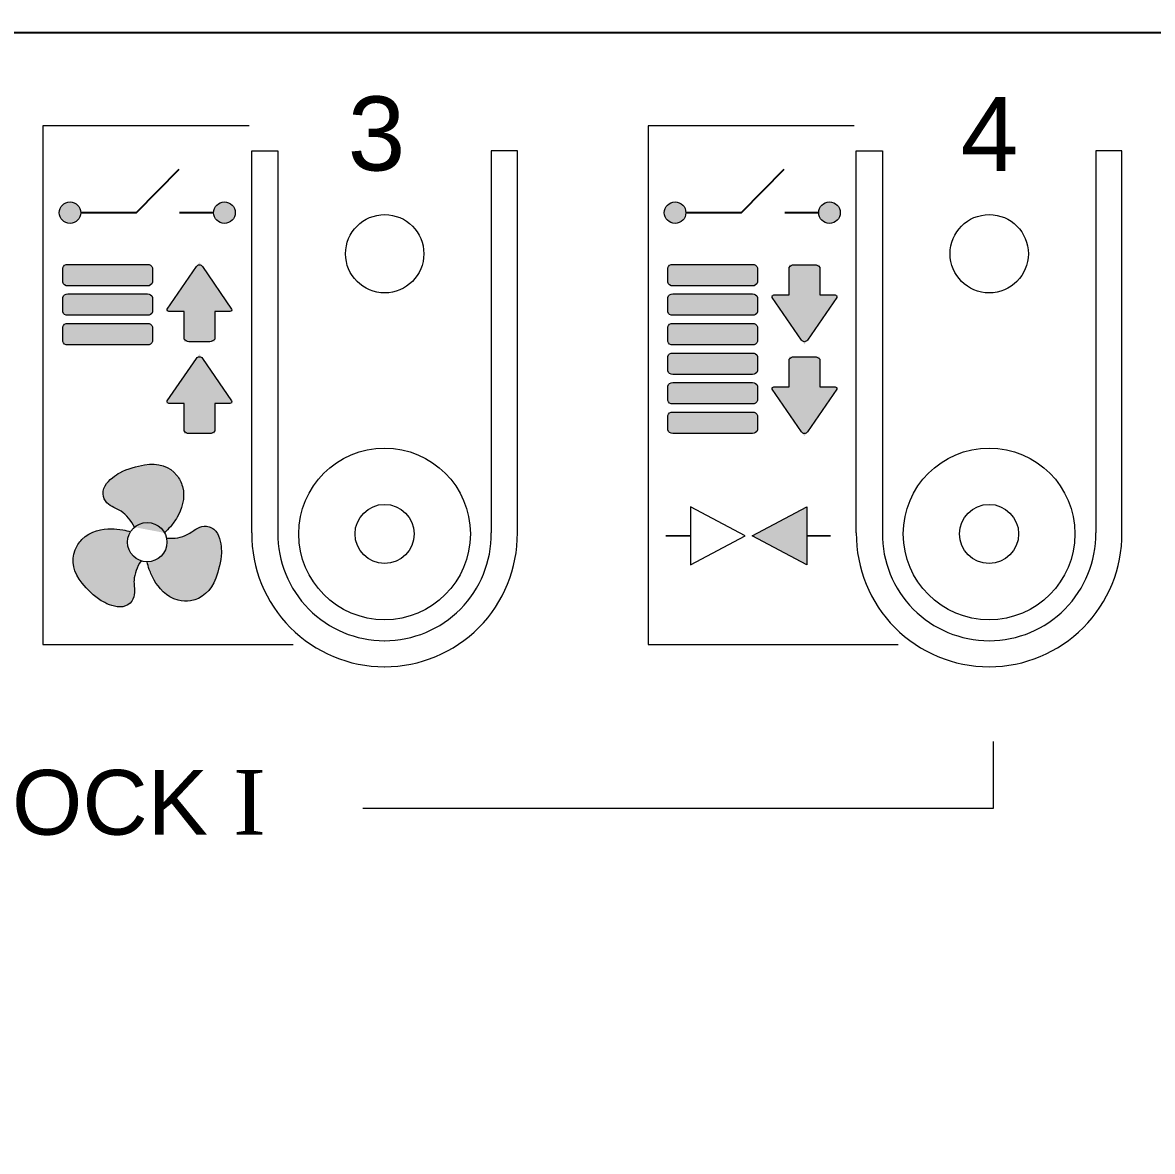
# Model space of a CAD drawing. Header units: millimetres. Extents: x -174 to 283928, y 1291 to 21053.
# Drawn here: x 9646.7 to 9672.85, y 20332.86 to 20358.98 of the extents above; entities that cross this region are included whole.
import ezdxf
from ezdxf.enums import TextEntityAlignment as Align

# ---------------------------------------------------------------- set-up
doc = ezdxf.new("R2010")
doc.units = ezdxf.units.MM
doc.layers.add('Enclosure', color=7, linetype='Continuous')
doc.layers.add('Serigraph', color=7, linetype='Continuous')
doc.styles.add('Arial', font='arial.ttf')
doc.styles.add('Arial Rounded', font='')
doc.styles.get('Arial Rounded').set_extended_font_data('Arial Rounded MT Bold')

# ---------------------------------------------------------------- blocks, each defined once
blk = doc.blocks.new('*U204')
at = {"ltscale": 2}
blk.add_lwpolyline([(0, 20), (0, -20), (839.99999645911, -20.00000000765696), (839.99999645911, 19.99999999234304), (0, 19.9999999996071)], dxfattribs=at)
for points in [[(315.2340403863927, 2.999999997265373), (331.2340403863927, 2.999999997265373, -0.414213562373095), (333.2340403863927, 0.9999999972653733), (333.2340403863927, -1.000000002734627, -0.414213562373095), (331.2340403863927, -3.000000002734627), (315.2340403863927, -3.000000002734627, -0.414213562373095), (313.2340403863927, -1.000000002734627), (313.2340403863927, 0.9999999972653733, -0.414213562373095)], [(340.2340403863927, 2.999999997037488), (356.2340403863927, 2.999999997037488, -0.414213562373095), (358.2340403863927, 0.999999997037488), (358.2340403863927, -1.000000002962512, -0.414213562373095), (356.2340403863927, -3.000000002962512), (340.2340403863927, -3.000000002962512, -0.414213562373095), (338.2340403863927, -1.000000002962512), (338.2340403863927, 0.999999997037488, -0.414213562373095)]]:
    blk.add_lwpolyline(points, format="xyb", close=True, dxfattribs=at)
blk = doc.blocks.new('ZIOMB16V3_ENCLOSURE')
at = {"layer": 'Enclosure'}
blk.add_line((140.9676025996122, 19.9670983456476), (0.967602599612178, 19.9670983456476), dxfattribs=at)
at = {"layer": 'Enclosure', "lineweight": 9}
for points in [[(37.8856074261945, 8.394562239195437), (37.8856074261945, 17.23914718111493), (38.48941853500276, 17.23914718111493), (38.48941854679527, 8.394562239195437)], [(44.03286990669551, 8.394562239195437), (44.03286990669551, 17.23914718111493), (43.42905879788725, 17.23914718111493), (43.42905878609474, 8.394562239195437)], [(51.87614019179421, 8.394562239195437), (51.87614019179421, 17.23914718111493), (52.47995130060247, 17.23914718111493), (52.47995131239497, 8.394562239195437)], [(58.02340267229522, 8.394562239195437), (58.02340267229522, 17.23914718111493), (57.41959156348696, 17.23914718111493), (57.41959155169445, 8.394562239195437)]]:
    blk.add_lwpolyline(points, dxfattribs=at)
for centre, radius in [((40.96174439085654, 14.85486638801168), 0.9057641153867734), ((54.95227715645626, 14.85486638801168), 0.9057641153867734), ((40.959238666445, 8.372634282795588), 1.986127310598921), ((54.94977143204471, 8.372634282795588), 1.986127310598921), ((40.95867126783253, 8.373201106076264), 0.6831023214353465), ((54.94920403343225, 8.373201106076264), 0.6831023214353465)]:
    blk.add_circle(centre, radius, dxfattribs=at)
for centre, radius, start, end in [((40.959238666445, 8.372634282794678), 3.073709458669156, 179.5912463330232, 269.9532917957442), ((40.95980606505747, 8.373201106076264), 2.470484923534017, 179.4912400767099, 269.9287277477251), ((40.95867126783253, 8.373201106076264), 2.470484923534017, 270.0712722522228, 0.5087599231859065), ((40.959238666445, 8.372634282794678), 3.073709458669156, 270.0467082042558, 0.4087536669767632), ((54.94977143204471, 8.372634282794678), 3.073709458669156, 179.5912463330232, 269.9532917957442), ((54.95033883065719, 8.373201106076264), 2.470484923534017, 179.4912400767099, 269.9287277477251), ((54.94920403343225, 8.373201106076264), 2.470484923534017, 270.0712722522228, 0.5087599231859065), ((54.94977143204471, 8.372634282794678), 3.073709458669156, 270.0467082042558, 0.4087536669767632)]:
    blk.add_arc(centre, radius, start, end, dxfattribs=at)
blk = doc.blocks.new('ZIOMB16V3_SERIGRAPH')
at = {"layer": 'Serigraph'}
h = blk.add_hatch(color=256, dxfattribs=at)
h.dxf.hatch_style = 1
h.paths.add_polyline_path([(32.9620367979212, 18.40818992970688, 1), (32.4620367979212, 18.40818992970688, 1)])
h = blk.add_hatch(color=256, dxfattribs=at)
h.dxf.hatch_style = 1
h.paths.add_polyline_path([(36.53574656078877, 18.40818992970688, 1), (36.03574656078877, 18.40818992970688, 1)])
h = blk.add_hatch(color=256, dxfattribs=at)
h.dxf.hatch_style = 1
h.paths.add_polyline_path([(46.9639917723614, 18.40818992970688, 1), (46.4639917723614, 18.40818992970688, 1)])
h = blk.add_hatch(color=256, dxfattribs=at)
h.dxf.hatch_style = 1
h.paths.add_polyline_path([(50.53770153522895, 18.40818992970688, 1), (50.03770153522895, 18.40818992970688, 1)])
h = blk.add_hatch(color=256, dxfattribs=at)
h.dxf.hatch_style = 1
h.paths.add_polyline_path([(36.49119258494375, 16.12227904863519), (36.060816751218, 16.12227904863519), (36.060816751218, 15.42375544579752), (35.70671062883116, 15.42375544579752), (35.35260450644432, 15.42375544579752), (35.35260450644432, 16.12227904863519), (34.92222867271857, 16.12227904863519), (35.70671062883116, 17.26255567075876)])
h = blk.add_hatch(color=256, dxfattribs=at)
h.dxf.hatch_style = 1
h.paths.add_polyline_path([(34.61844445814336, 17.12949694241141, 0.3758706826029272), (34.50335218706801, 17.20982113797325), (32.65894976431241, 17.20981166910204), (32.65894976431241, 17.20982115151199, 0.3754197289689309), (32.54389804653624, 17.12966041313828), (32.54389804653624, 16.79707258868782, 0.37541972896893), (32.65894976431241, 16.71691185031412), (34.50335217983115, 16.71691183677538, 0.3754197289689313), (34.61840389878422, 16.79707257346015)])
h = blk.add_hatch(color=256, dxfattribs=at)
h.dxf.hatch_style = 1
h.paths.add_polyline_path([(48.62039943258356, 17.12949694241141, 0.3758706826029284), (48.50530716150821, 17.20982113797325), (46.66090473875261, 17.20981166910204), (46.66090473875261, 17.20982115151199, 0.3754197289689309), (46.54585302097643, 17.12966041313828), (46.54585302097643, 16.79707258868782, 0.3754197289689291), (46.66090473875261, 16.71691185031412), (48.50530715427136, 16.71691183677538, 0.3754197289689312), (48.6203588732244, 16.79707257346015)])
h = blk.add_hatch(color=256, dxfattribs=at)
h.dxf.hatch_style = 1
h.paths.add_polyline_path([(48.92418364714467, 16.50427330059008), (49.35455948087042, 16.50427330059008), (49.35455948087042, 17.20279690342775), (49.70866560325725, 17.20279690342775), (50.06277172564409, 17.20279690342775), (50.06277172564409, 16.50427330059008), (50.49314755936984, 16.50427330059008), (49.70866560325725, 15.36399667846652)])
h = blk.add_hatch(color=256, dxfattribs=at)
h.dxf.hatch_style = 1
h.paths.add_polyline_path([(34.61844445132169, 16.44666532241879, 0.3758706826029272), (34.50335218024634, 16.52698951798064), (32.65894975749075, 16.52698004910942), (32.65894975749075, 16.52698953151937, 0.3754197289689311), (32.54389803971458, 16.44682879314567), (32.54389803971458, 16.11424096869521, 0.3754197289689291), (32.65894975749075, 16.03408023032151), (34.50335217300949, 16.03408021678277, 0.3754197289689312), (34.61840389196254, 16.11424095346754)])
h = blk.add_hatch(color=256, dxfattribs=at)
h.dxf.hatch_style = 1
h.paths.add_polyline_path([(48.62039942576188, 16.44666532241879, 0.3758706826029281), (48.50530715468653, 16.52698951798064), (46.66090473193093, 16.52698004910942), (46.66090473193093, 16.52698953151937, 0.3754197289689311), (46.54585301415478, 16.44682879314567), (46.54585301415478, 16.11424096869521, 0.3754197289689294), (46.66090473193093, 16.03408023032151), (48.50530714744968, 16.03408021678277, 0.3754197289689312), (48.62035886640274, 16.11424095346754)])
h = blk.add_hatch(color=256, dxfattribs=at)
h.dxf.hatch_style = 1
h.paths.add_polyline_path([(34.61844445814518, 15.76366681348261, 0.3758706826029257), (34.50335218706982, 15.84399100904446), (32.65894976431423, 15.84398154017324), (32.65894976431423, 15.84399102258319, 0.3754197289689309), (32.54389804653805, 15.76383028420949), (32.54389804653805, 15.43124245975903, 0.3754197289689294), (32.65894976431423, 15.35108172138533), (34.50335217983298, 15.35108170784659, 0.3754197289689313), (34.61840389878603, 15.43124244453136)])
h = blk.add_hatch(color=256, dxfattribs=at)
h.dxf.hatch_style = 1
h.paths.add_polyline_path([(48.62039943258537, 15.76366681348261, 0.3758706826029281), (48.50530716151002, 15.84399100904446), (46.66090473875443, 15.84398154017324), (46.66090473875443, 15.84399102258319, 0.3754197289689311), (46.54585302097825, 15.76383028420949), (46.54585302097825, 15.43124245975903, 0.37541972896893), (46.66090473875443, 15.35108172138533), (48.50530715427318, 15.35108170784659, 0.3754197289689312), (48.62035887322622, 15.43124244453136)])
h = blk.add_hatch(color=256, dxfattribs=at)
h.dxf.hatch_style = 1
h.paths.add_polyline_path([(36.49119258494375, 13.99644325346869), (36.060816751218, 13.99644325346869), (36.060816751218, 13.29791965063103), (35.70671062883116, 13.29791965063103), (35.35260450644432, 13.29791965063103), (35.35260450644432, 13.99644325346869), (34.92222867271857, 13.99644325346869), (35.70671062883116, 15.13671987559226)])
h = blk.add_hatch(color=256, dxfattribs=at)
h.dxf.hatch_style = 1
h.paths.add_polyline_path([(48.6203994257637, 15.08083519349, 0.3758706826029272), (48.50530715468835, 15.16115938905184), (46.66090473193275, 15.16114992018063), (46.66090473193275, 15.16115940259058, 0.3754197289689309), (46.54585301415659, 15.08099866421687), (46.54585301415659, 14.74841083976642, 0.37541972896893), (46.66090473193275, 14.66825010139271), (48.5053071474515, 14.66825008785398, 0.3754197289689313), (48.62035886640454, 14.74841082453875)])
h = blk.add_hatch(color=256, dxfattribs=at)
h.dxf.hatch_style = 1
h.paths.add_polyline_path([(48.92418364714467, 14.37843750542359), (49.35455948087042, 14.37843750542359), (49.35455948087042, 15.07696110826126), (49.70866560325725, 15.07696110826126), (50.06277172564409, 15.07696110826126), (50.06277172564409, 14.37843750542359), (50.49314755936984, 14.37843750542359), (49.70866560325725, 13.23816088330002)])
h = blk.add_hatch(color=256, dxfattribs=at)
h.dxf.hatch_style = 1
h.paths.add_polyline_path([(48.62039943258718, 14.39783668455382, 0.3758706826029284), (48.50530716151183, 14.47816088011566), (46.66090473875624, 14.47815141124445), (46.66090473875624, 14.4781608936544, 0.3754197289689309), (46.54585302098007, 14.3980001552807), (46.54585302098007, 14.06541233083024, 0.3754197289689291), (46.66090473875624, 13.98525159245653), (48.50530715427499, 13.9852515789178, 0.3754197289689312), (48.62035887322804, 14.06541231560257)])
h = blk.add_hatch(color=256, dxfattribs=at)
h.dxf.hatch_style = 1
h.paths.add_polyline_path([(48.62039943941067, 13.71483817561764, 0.3758706826029283), (48.50530716833532, 13.79516237117949), (46.66090474557972, 13.79515290230827), (46.66090474557972, 13.79516238471822, 0.3754197289689311), (46.54585302780357, 13.71500164634452), (46.54585302780357, 13.38241382189406, 0.3754197289689291), (46.66090474557972, 13.30225308352035), (48.50530716109847, 13.30225306998161, 0.3754197289689312), (48.62035888005153, 13.38241380666639)])
h = blk.add_hatch(color=256, dxfattribs=at)
h.dxf.hatch_style = 1
edge = h.paths.add_edge_path()
edge.add_spline(control_points=[(35.19059213619379, 11.36127413828106), (35.29033643936305, 11.53373617089781), (35.39198601043859, 11.7968042795708), (35.31327021971697, 12.07589075215654)], knot_values=[8, 8, 8, 8, 9, 9, 9, 9], degree=3, periodic=0)
edge.add_spline(control_points=[(35.31327021971697, 12.07589075215654), (35.28691401367974, 12.16702606931065), (35.24055249462595, 12.2593609996218), (35.18473520151906, 12.33017345859551)], knot_values=[7, 7, 7, 7, 8, 8, 8, 8], degree=3, periodic=0)
edge.add_spline(control_points=[(35.18473520151906, 12.33017345859551), (35.01901217640875, 12.53950595440417), (34.74662943128419, 12.62803034880633), (34.43892866441479, 12.57221305428882)], knot_values=[6, 6, 6, 6, 7, 7, 7, 7], degree=3, periodic=0)
edge.add_spline(control_points=[(34.43892866441479, 12.57221305428882), (34.25616407636494, 12.53950595440417), (34.04443235959093, 12.49141557992496), (33.86473736983476, 12.39202410163469)], knot_values=[5, 5, 5, 5, 6, 6, 6, 6], degree=3, periodic=0)
edge.add_spline(control_points=[(33.86473736983476, 12.39202410163469), (33.77360309504297, 12.34171091454189), (33.60854940191416, 12.23558043293067), (33.52464704855834, 12.09088591661273)], knot_values=[4, 4, 4, 4, 5, 5, 5, 5], degree=3, periodic=0)
edge.add_spline(control_points=[(33.52464704855834, 12.09088591661273), (33.47796798485365, 12.00871241539224), (33.46367847555644, 11.92516288731693), (33.48537736004505, 11.84295410335633)], knot_values=[3, 3, 3, 3, 4, 4, 4, 4], degree=3, periodic=0)
edge.add_spline(control_points=[(33.48537736004505, 11.84295410335633), (33.52464704855834, 11.67966558311289), (33.65695731983011, 11.61848531213107), (33.77289744024506, 11.56369121707101)], knot_values=[2, 2, 2, 2, 3, 3, 3, 3], degree=3, periodic=0)
edge.add_spline(control_points=[(33.77289744024506, 11.56369121707101), (33.81580021083369, 11.54354477258928), (33.85835119407488, 11.52339832810847), (33.8945512842945, 11.49997058881652)], knot_values=[1, 1, 1, 1, 2, 2, 2, 2], degree=3, periodic=0)
edge.add_spline(control_points=[(33.8945512842945, 11.49997058881652), (34.01701767138388, 11.41966707281042), (34.12815829925217, 11.28735679819672), (34.20274600951029, 11.13352405224557)], knot_values=[0, 0, 0, 0, 1, 1, 1, 1], degree=3, periodic=0)
edge.add_arc((34.49941722830613, 10.78595376951742), 0.4552845050672384, 28.203609984169816, 130.5317459929943, ccw=False)
edge.add_spline(control_points=[(34.90064747804468, 11.00112409100418), (34.90176152735262, 11.00219440767048), (34.90287557666056, 11.00326472433678), (34.90398962596851, 11.00433504100309)], knot_values=[11.02568698387983, 11.02568698387983, 11.02568698387983, 11.02568698387983, 11.0524167708765, 11.0524167708765, 11.0524167708765, 11.0524167708765], degree=3, periodic=0)
edge.add_spline(control_points=[(34.90398962596851, 11.00433504100309), (34.90506021312353, 11.00536360164804), (34.90613080027856, 11.00639216229299), (34.90720117649904, 11.00742353985313)], knot_values=[11, 11, 11, 11, 11.02568698387983, 11.02568698387983, 11.02568698387983, 11.02568698387983], degree=3, periodic=0)
edge.add_spline(control_points=[(34.90720117649904, 11.00742353985313), (34.94887116101495, 11.04757529785618), (34.99022146138009, 11.0919962673868), (35.03538336730731, 11.14333265393705)], knot_values=[10, 10, 10, 10, 11, 11, 11, 11], degree=3, periodic=0)
edge.add_spline(control_points=[(35.03538336730731, 11.14333265393705), (35.09430554144706, 11.21192230029717), (35.14631229874135, 11.28478115818396), (35.19059213619379, 11.36127413828106)], knot_values=[9, 9, 9, 9, 10, 10, 10, 10], degree=3, periodic=0)
h = blk.add_hatch(color=256, dxfattribs=at)
h.dxf.hatch_style = 2
h.paths.add_polyline_path([(49.7663326537156, 11.60313732027569), (49.7663326537156, 10.26316942446445), (48.4983796117956, 10.93280054497043)])
h = blk.add_hatch(color=256, dxfattribs=at)
h.dxf.hatch_style = 1
edge = h.paths.add_edge_path()
edge.add_spline(control_points=[(32.98506812094297, 10.84392332317), (32.9196186400875, 10.77603933160824), (32.86274286481035, 10.69009057721885), (32.83003576575152, 10.60583539434427)], knot_values=[7, 7, 7, 7, 8, 8, 8, 8], degree=3, periodic=0)
edge.add_spline(control_points=[(32.83003576575152, 10.60583539434427), (32.73131466201335, 10.35740962272919), (32.79161286297426, 10.07712353698733), (32.99335956460959, 9.839353152820676)], knot_values=[6, 6, 6, 6, 7, 7, 7, 7], degree=3, periodic=0)
edge.add_spline(control_points=[(32.99335956460959, 9.839353152820676), (33.1125799397098, 9.696563904456326), (33.25985009232022, 9.537368182040863), (33.43608737365389, 9.43159052782974)], knot_values=[5, 5, 5, 5, 6, 6, 6, 6], degree=3, periodic=0)
edge.add_spline(control_points=[(33.43608737365389, 9.43159052782974), (33.52464704855834, 9.378348873324997), (33.70021499605696, 9.287883928229148), (33.86558415557079, 9.287883928229148)], knot_values=[4, 4, 4, 4, 5, 5, 5, 5], degree=3, periodic=0)
edge.add_spline(control_points=[(33.86558415557079, 9.287883928229148), (33.96120037827655, 9.287883928229148), (34.04044541008329, 9.31685105768409), (34.10092002473971, 9.37679643276968)], knot_values=[3, 3, 3, 3, 4, 4, 4, 4], degree=3, periodic=0)
edge.add_spline(control_points=[(34.10092002473971, 9.37679643276968), (34.22204671913482, 9.494287956626776), (34.20944972992106, 9.638312100886454), (34.19911293820201, 9.766141467533801)], knot_values=[2, 2, 2, 2, 3, 3, 3, 3], degree=3, periodic=0)
edge.add_spline(control_points=[(34.19911293820201, 9.766141467533801), (34.19463097953917, 9.813879014614741), (34.19085572646532, 9.861087320596909), (34.19325495271755, 9.90363830491313)], knot_values=[1, 1, 1, 1, 2, 2, 2, 2], degree=3, periodic=0)
edge.add_spline(control_points=[(34.19325495271755, 9.90363830491313), (34.20239318212021, 10.05023808918557), (34.26184459734463, 10.21183303791329), (34.35657875157517, 10.35363436956029)], knot_values=[0, 0, 0, 0, 1, 1, 1, 1], degree=3, periodic=0)
edge.add_arc((34.49941722830613, 10.78595376951742), 0.4552845050672384, 148.0041039167228, 251.7168284288103, ccw=False)
edge.add_spline(control_points=[(34.11329679057895, 11.0271901434842), (34.05832930663587, 11.04248375749628), (33.99803371165376, 11.05707469666575), (33.93244494598707, 11.07047379604935)], knot_values=[10, 10, 10, 10, 10.996754785895, 10.996754785895, 10.996754785895, 10.996754785895], degree=3, periodic=0)
edge.add_spline(control_points=[(33.93244494598707, 11.07047379604935), (33.84303848534614, 11.08702140106086), (33.75359674196693, 11.09492473479784), (33.66591913553724, 11.09492473479784)], knot_values=[9, 9, 9, 9, 10, 10, 10, 10], degree=3, periodic=0)
edge.add_spline(control_points=[(33.66591913553724, 11.09492473479784), (33.46643052919876, 11.09492473479784), (33.18734406366343, 11.05202092308334), (32.98506812094297, 10.84392332317)], knot_values=[8, 8, 8, 8, 9, 9, 9, 9], degree=3, periodic=0)
h = blk.add_hatch(color=256, dxfattribs=at)
h.dxf.hatch_style = 1
edge = h.paths.add_edge_path()
edge.add_arc((34.49941722830613, 10.78595376951742), 0.4552845050672384, -90.67210715514477, 11.515606129763626, ccw=False)
edge.add_spline(control_points=[(34.49407664374097, 10.33070058862702), (34.50769472273691, 10.27386009465297), (34.525089113067, 10.2156082910831), (34.54763478329164, 10.15224049022779)], knot_values=[10, 10, 10, 10, 11, 11, 11, 11], degree=3, periodic=0)
edge.add_spline(control_points=[(34.54763478329164, 10.15224049022779), (34.57815435253156, 10.06590362569912), (34.61534235944396, 9.984082951877806), (34.65842258376938, 9.907237144382435)], knot_values=[9, 9, 9, 9, 10, 10, 10, 10], degree=3, periodic=0)
edge.add_spline(control_points=[(34.65842258376938, 9.907237144382435), (34.75834436557102, 9.735127939163961), (34.93595660878941, 9.514963642206368), (35.21641910114591, 9.44397476953398)], knot_values=[8, 8, 8, 8, 9, 9, 9, 9], degree=3, periodic=0)
edge.add_spline(control_points=[(35.21641910114591, 9.44397476953398), (35.30755441599808, 9.42142909873908), (35.41075642758982, 9.414337268019864), (35.50086854301048, 9.428309233019517)], knot_values=[7, 7, 7, 7, 8, 8, 8, 8], degree=3, periodic=0)
edge.add_spline(control_points=[(35.50086854301048, 9.428309233019517), (35.76464229981752, 9.466555723068067), (35.97686797493748, 9.658987786466042), (36.08299845386659, 9.952716596109696)], knot_values=[6, 6, 6, 6, 7, 7, 7, 7], degree=3, periodic=0)
edge.add_spline(control_points=[(36.08299845386659, 9.952716596109696), (36.1456958810802, 10.1279306824388), (36.21065140358928, 10.33571073769306), (36.21411021372455, 10.54052704279527)], knot_values=[5, 5, 5, 5, 6, 6, 6, 6], degree=3, periodic=0)
edge.add_spline(control_points=[(36.21411021372455, 10.54052704279527), (36.21566155252845, 10.64510508385027), (36.20599518354835, 10.84099485575896), (36.1236441692015, 10.98434862796037)], knot_values=[4, 4, 4, 4, 5, 5, 5, 5], degree=3, periodic=0)
edge.add_spline(control_points=[(36.1236441692015, 10.98434862796037), (36.07558907867565, 11.06719250123913), (36.0108099698607, 11.12145735520042), (35.92934212549676, 11.14333265393705)], knot_values=[3, 3, 3, 3, 4, 4, 4, 4], degree=3, periodic=0)
edge.add_spline(control_points=[(35.92934212549676, 11.14333265393705), (35.76721793976481, 11.19054095991922), (35.64817506577515, 11.106991431843), (35.54306669886114, 11.03480294601357)], knot_values=[2, 2, 2, 2, 3, 3, 3, 3], degree=3, periodic=0)
edge.add_spline(control_points=[(35.54306669886114, 11.03480294601357), (35.50344418295822, 11.00671788505568), (35.4653741075706, 10.98053809205137), (35.42659945922128, 10.96021523387097)], knot_values=[1, 1, 1, 1, 2, 2, 2, 2], degree=3, periodic=0)
edge.add_spline(control_points=[(35.42659945922128, 10.96021523387097), (35.2957004942034, 10.89525970972025), (35.12563768789983, 10.86495183614877), (34.95543268071993, 10.87733607785301)], knot_values=[0, 0, 0, 0, 1, 1, 1, 1], degree=3, periodic=0)
at = {"layer": 'Serigraph', "lineweight": 5}
for p, q in [((54.08024017388197, 4.634672787869419), (54.08024017388197, 6.176523343039207)), ((39.49009249055209, 4.634672787869419), (54.08024017388197, 4.634672787869419))]:
    blk.add_line(p, q, dxfattribs=at)
for points in [[(36.85981851855672, 20.4181417734242), (32.086134496554, 20.4181417734242), (32.086134496554, 8.416506100990574), (37.87712573231033, 8.416506100990574)], [(50.86177349299692, 20.4181417734242), (46.08808947099418, 20.4181417734242), (46.08808947099418, 8.416506100990574), (51.87908070675054, 8.416506100990574)], [(47.06879084302886, 11.60313732027569), (47.06879084302886, 10.26316942446445), (48.33745228945986, 10.93280054497043), (47.06879084302886, 11.60313732027569)], [(49.7663326537156, 11.60313732027569), (49.7663326537156, 10.26316942446445), (48.4983796117956, 10.93280054497043), (49.7663326537156, 11.60313732027569)], [(34.20274600951029, 11.13352405224557), (34.20274600951029, 11.13352405224557)], [(34.95543268071993, 10.87733607785301), (34.95543268071993, 10.87733607785301)], [(47.06879084302886, 10.93315337236961), (46.53746807634138, 10.9335061997688), (46.50267929568167, 10.9335061997688), (46.53644487691032, 10.9335061997688), (47.06879084302886, 10.93315337236961)], [(50.28008461637842, 10.9335061997688), (50.31314454282687, 10.9335061997688), (50.27835576216716, 10.9335061997688), (49.7663326537156, 10.93315337236961), (50.28008461637842, 10.9335061997688)]]:
    blk.add_lwpolyline(points, dxfattribs=at)
at = {"layer": 'Serigraph'}
for points in [[(35.23296670573996, 19.40979634990506), (34.24050466545828, 18.40818992970779), (32.9620367979212, 18.40818992970688)], [(49.23492168018015, 19.40979634990506), (48.24245963989847, 18.40818992970779), (46.9639917723614, 18.40818992970688)], [(36.03574656078877, 18.40818992970688), (35.2494623470127, 18.40818992970688)], [(50.03770153522895, 18.40818992970688), (49.25141732145289, 18.40818992970688)]]:
    blk.add_lwpolyline(points, dxfattribs=at)
at = {"layer": 'Serigraph', "lineweight": 5}
for points in [[(32.65894976431241, 16.71691185031412), (32.65894976431241, 16.71691185031412, -0.3754197289689309), (32.54389804653624, 16.79707258868782), (32.54389804653624, 17.12966041313828), (32.54389804653624, 17.12966041313828, -0.3754197289689309), (32.65894976431241, 17.20982115151199), (32.65894976431241, 17.20981166910204), (34.50335218706801, 17.20982113797325, -0.3754197289689309), (34.61840390366729, 17.12966039791061), (34.61844447808677, 17.12966039791061), (34.61840389878422, 16.79707257346015, -0.3754197289689309), (34.50335217983115, 16.71691183677538), (32.65894975707556, 16.71691185031412)], [(35.70671062881706, 17.20279690342775, -0.2593702651017197), (35.7743341901803, 17.16426205736186), (36.45279869278579, 16.17808614186268, -0.5254335897127634), (36.41435440010514, 16.12227904863519), (36.060816751218, 16.12227904863519), (36.060816751218, 15.48376493844969, -0.2496225317056901), (35.94810613918504, 15.42375544579752), (35.70671062883116, 15.42375544579752), (35.46531511847729, 15.42375544579752, -0.2496225317056901), (35.35260450644432, 15.48376493844969), (35.35260450644432, 16.12227904863519), (34.99906685755717, 16.12227904863519, -0.5254335897127634), (34.96062256487653, 16.17808614186268), (35.63908706748203, 17.16426205736186, -0.2593702650229485), (35.70671062881706, 17.20279690342775)], [(46.66090473875261, 16.71691185031412), (46.66090473875261, 16.71691185031412, -0.3754197289689309), (46.54585302097643, 16.79707258868782), (46.54585302097643, 17.12966041313828), (46.54585302097643, 17.12966041313828, -0.3754197289689309), (46.66090473875261, 17.20982115151199), (46.66090473875261, 17.20981166910204), (48.50530716150821, 17.20982113797325, -0.3754197289689309), (48.62035887810748, 17.12966039791061), (48.62039945252695, 17.12966039791061), (48.6203588732244, 16.79707257346015, -0.3754197289689309), (48.50530715427136, 16.71691183677538), (46.66090473151576, 16.71691185031412)], [(49.70866560327135, 15.42375544579752, -0.2593702651017197), (49.64104204190812, 15.46229029186341), (48.96257753930264, 16.4484662073626, -0.5254335897127634), (49.00102183198328, 16.50427330059008), (49.35455948087042, 16.50427330059008), (49.35455948087042, 17.14278741077558, -0.2496225317056901), (49.4672700929034, 17.20279690342775), (49.70866560325725, 17.20279690342775), (49.95006111361113, 17.20279690342775, -0.2496225317056901), (50.06277172564409, 17.14278741077558), (50.06277172564409, 16.50427330059008), (50.41630937453124, 16.50427330059008, -0.5254335897127634), (50.4547536672119, 16.4484662073626), (49.77628916460639, 15.46229029186341, -0.2593702650229485), (49.70866560327135, 15.42375544579752)], [(32.65894975749075, 16.03408023032151), (32.65894975749075, 16.03408023032151, -0.3754197289689309), (32.54389803971458, 16.11424096869521), (32.54389803971458, 16.44682879314567), (32.54389803971458, 16.44682879314567, -0.3754197289689309), (32.65894975749075, 16.52698953151937), (32.65894975749075, 16.52698004910942), (34.50335218024634, 16.52698951798064, -0.3754197289689309), (34.61840389684562, 16.446828777918), (34.61844447126509, 16.446828777918), (34.61840389196254, 16.11424095346754, -0.3754197289689309), (34.50335217300949, 16.03408021678277), (32.6589497502539, 16.03408023032151)], [(46.66090473193093, 16.03408023032151), (46.66090473193093, 16.03408023032151, -0.3754197289689309), (46.54585301415478, 16.11424096869521), (46.54585301415478, 16.44682879314567), (46.54585301415478, 16.44682879314567, -0.3754197289689309), (46.66090473193093, 16.52698953151937), (46.66090473193093, 16.52698004910942), (48.50530715468653, 16.52698951798064, -0.3754197289689309), (48.62035887128581, 16.446828777918), (48.62039944570529, 16.446828777918), (48.62035886640274, 16.11424095346754, -0.3754197289689309), (48.50530714744968, 16.03408021678277), (46.66090472469409, 16.03408023032151)], [(32.65894976431423, 15.35108172138533), (32.65894976431423, 15.35108172138533, -0.3754197289689309), (32.54389804653805, 15.43124245975903), (32.54389804653805, 15.76383028420949), (32.54389804653805, 15.76383028420949, -0.3754197289689309), (32.65894976431423, 15.84399102258319), (32.65894976431423, 15.84398154017324), (34.50335218706982, 15.84399100904446, -0.3754197289689309), (34.61840390366911, 15.76383026898182), (34.61844447808858, 15.76383026898182), (34.61840389878603, 15.43124244453136, -0.3754197289689309), (34.50335217983298, 15.35108170784659), (32.65894975707738, 15.35108172138533)], [(46.66090473875443, 15.35108172138533), (46.66090473875443, 15.35108172138533, -0.3754197289689309), (46.54585302097825, 15.43124245975903), (46.54585302097825, 15.76383028420949), (46.54585302097825, 15.76383028420949, -0.3754197289689309), (46.66090473875443, 15.84399102258319), (46.66090473875443, 15.84398154017324), (48.50530716151002, 15.84399100904446, -0.3754197289689309), (48.62035887810929, 15.76383026898182), (48.62039945252877, 15.76383026898182), (48.62035887322622, 15.43124244453136, -0.3754197289689309), (48.50530715427318, 15.35108170784659), (46.66090473151758, 15.35108172138533)], [(35.70671062881706, 15.07696110826126, -0.2593702651017197), (35.7743341901803, 15.03842626219537), (36.45279869278579, 14.05225034669618, -0.5254335897127634), (36.41435440010514, 13.99644325346869), (36.060816751218, 13.99644325346869), (36.060816751218, 13.3579291432832, -0.2496225317056901), (35.94810613918504, 13.29791965063103), (35.70671062883116, 13.29791965063103), (35.46531511847729, 13.29791965063103, -0.2496225317056901), (35.35260450644432, 13.3579291432832), (35.35260450644432, 13.99644325346869), (34.99906685755717, 13.99644325346869, -0.5254335897127634), (34.96062256487653, 14.05225034669618), (35.63908706748203, 15.03842626219537, -0.2593702650229485), (35.70671062881706, 15.07696110826126)], [(46.66090473193275, 14.66825010139271), (46.66090473193275, 14.66825010139271, -0.3754197289689309), (46.54585301415659, 14.74841083976642), (46.54585301415659, 15.08099866421687), (46.54585301415659, 15.08099866421687, -0.3754197289689309), (46.66090473193275, 15.16115940259058), (46.66090473193275, 15.16114992018063), (48.50530715468835, 15.16115938905184, -0.3754197289689309), (48.62035887128764, 15.08099864898921), (48.6203994457071, 15.08099864898921), (48.62035886640454, 14.74841082453875, -0.3754197289689309), (48.5053071474515, 14.66825008785398), (46.6609047246959, 14.66825010139271)], [(49.70866560327135, 13.29791965063103, -0.2593702651017197), (49.64104204190812, 13.33645449669691), (48.96257753930264, 14.3226304121961, -0.5254335897127634), (49.00102183198328, 14.37843750542359), (49.35455948087042, 14.37843750542359), (49.35455948087042, 15.01695161560909, -0.2496225317056901), (49.4672700929034, 15.07696110826126), (49.70866560325725, 15.07696110826126), (49.95006111361113, 15.07696110826126, -0.2496225317056901), (50.06277172564409, 15.01695161560909), (50.06277172564409, 14.37843750542359), (50.41630937453124, 14.37843750542359, -0.5254335897127634), (50.4547536672119, 14.3226304121961), (49.77628916460639, 13.33645449669691, -0.2593702650229485), (49.70866560327135, 13.29791965063103)], [(46.66090473875624, 13.98525159245653), (46.66090473875624, 13.98525159245653, -0.3754197289689309), (46.54585302098007, 14.06541233083024), (46.54585302098007, 14.3980001552807), (46.54585302098007, 14.3980001552807, -0.3754197289689309), (46.66090473875624, 14.4781608936544), (46.66090473875624, 14.47815141124445), (48.50530716151183, 14.47816088011566, -0.3754197289689309), (48.62035887811111, 14.39800014005303), (48.62039945253059, 14.39800014005303), (48.62035887322804, 14.06541231560257, -0.3754197289689309), (48.50530715427499, 13.9852515789178), (46.66090473151939, 13.98525159245653)], [(46.66090474557972, 13.30225308352035), (46.66090474557972, 13.30225308352035, -0.3754197289689309), (46.54585302780357, 13.38241382189406), (46.54585302780357, 13.71500164634452), (46.54585302780357, 13.71500164634452, -0.3754197289689309), (46.66090474557972, 13.79516238471822), (46.66090474557972, 13.79515290230827), (48.50530716833532, 13.79516237117949, -0.3754197289689309), (48.6203588849346, 13.71500163111685), (48.62039945935407, 13.71500163111685), (48.62035888005153, 13.38241380666639, -0.3754197289689309), (48.50530716109847, 13.30225306998161), (46.66090473834286, 13.30225308352035)]]:
    blk.add_lwpolyline(points, format="xyb", dxfattribs=at)
for centre, radius in [((32.7120367979212, 18.40818992970688), 0.25), ((36.28574656078877, 18.40818992970688), 0.25), ((46.7139917723614, 18.40818992970688), 0.25), ((50.28770153522895, 18.40818992970688), 0.25), ((34.49941722830613, 10.78595376951742), 0.4552845050672384)]:
    blk.add_circle(centre, radius, dxfattribs=at)
for points, knots in [([(34.20350359354802, 11.13195825116216), (34.20325148218422, 11.13248043018009), (34.20299895603853, 11.13300236497414), (34.20274600951029, 11.13352405224557), (34.12815829925217, 11.28735679819672), (34.01701767138388, 11.41966707281042), (33.8945512842945, 11.49997058881652), (33.85835119407488, 11.52339832810847), (33.81580021083369, 11.54354477258928), (33.77289744024506, 11.56369121707101), (33.65695731983011, 11.61848531213107), (33.52464704855834, 11.67966558311289), (33.48537736004505, 11.84295410335633), (33.46367847555644, 11.92516288731693), (33.47796798485365, 12.00871241539224), (33.52464704855834, 12.09088591661273), (33.60854940191416, 12.23558043293067), (33.77360309504297, 12.34171091454189), (33.86473736983476, 12.39202410163469), (34.04443235959093, 12.49141557992496), (34.25616407636494, 12.53950595440417), (34.43892866441479, 12.57221305428882), (34.74662943128419, 12.62803034880633), (35.01901217640875, 12.53950595440417), (35.18473520151906, 12.33017345859551), (35.24055249462595, 12.2593609996218), (35.28691401367974, 12.16702606931065), (35.31327021971697, 12.07589075215654), (35.39198601043859, 11.7968042795708), (35.29033643936305, 11.53373617089781), (35.19059213619379, 11.36127413828106), (35.14631229874135, 11.28478115818396), (35.09430554144706, 11.21192230029717), (35.03538336730731, 11.14333265393705), (34.99022146138009, 11.0919962673868), (34.94887116101495, 11.04757529785618), (34.90720117649904, 11.00742353985313), (34.90613080027856, 11.00639216229299), (34.90506021312353, 11.00536360164804), (34.90398962596851, 11.00433504100309), (34.90287557666056, 11.00326472433678), (34.90176152735262, 11.00219440767048), (34.90064747804468, 11.00112409100418)], [-0.003391262815385, -0.003391262815385, -0.003391262815385, -0.0033912628115293, 0, 0, 0, 1, 1, 1, 2, 2, 2, 3, 3, 3, 4, 4, 4, 5, 5, 5, 6, 6, 6, 7, 7, 7, 8, 8, 8, 9, 9, 9, 10, 10, 10, 11, 11, 11, 11.02568698387983, 11.02568698387983, 11.02568698387983, 11.0524167708765, 11.0524167708765, 11.0524167708765, 11.0524167708765]), ([(34.35659072339763, 10.35365228900881), (34.35658673272769, 10.35364631589416), (34.35658274212006, 10.35364034274496), (34.35657875157517, 10.35363436956029), (34.26184459734463, 10.21183303791329), (34.20239318212021, 10.05023808918557), (34.19325495271755, 9.90363830491313), (34.19085572646532, 9.861087320596909), (34.19463097953917, 9.813879014614741), (34.19911293820201, 9.766141467533801), (34.20944972992106, 9.638312100886454), (34.22204671913482, 9.494287956626776), (34.10092002473971, 9.37679643276968), (34.04044541008329, 9.31685105768409), (33.96120037827655, 9.287883928229148), (33.86558415557079, 9.287883928229148), (33.70021499605696, 9.287883928229148), (33.52464704855834, 9.378348873324997), (33.43608737365389, 9.43159052782974), (33.25985009232022, 9.537368182040863), (33.1125799397098, 9.696563904456326), (32.99335956460959, 9.839353152820676), (32.79161286297426, 10.07712353698733), (32.73131466201335, 10.35740962272919), (32.83003576575152, 10.60583539434427), (32.86274286481035, 10.69009057721885), (32.9196186400875, 10.77603933160824), (32.98506812094297, 10.84392332317), (33.18734406366343, 11.05202092308334), (33.46643052919876, 11.09492473479784), (33.66591913553724, 11.09492473479784), (33.75359674196693, 11.09492473479784), (33.84303848534614, 11.08702140106086), (33.93244494598707, 11.07047379604935), (33.99803371165376, 11.05707469666575), (34.05832930663587, 11.04248375749628), (34.11329679057895, 11.0271901434842)], [-4.21236131143e-05, -4.21236131143e-05, -4.21236131143e-05, -4.21236131143e-05, 0, 0, 0, 1, 1, 1, 2, 2, 2, 3, 3, 3, 4, 4, 4, 5, 5, 5, 6, 6, 6, 7, 7, 7, 8, 8, 8, 9, 9, 9, 10, 10, 10, 10.996754785895, 10.996754785895, 10.996754785895, 10.996754785895]), ([(34.94527429421692, 10.87812457471571), (34.94866047641676, 10.87784572079889), (34.95204660670811, 10.87758245109287), (34.95543268071993, 10.87733607785301), (35.12563768789983, 10.86495183614877), (35.2957004942034, 10.89525970972025), (35.42659945922128, 10.96021523387097), (35.4653741075706, 10.98053809205137), (35.50344418295822, 11.00671788505568), (35.54306669886114, 11.03480294601357), (35.64817506577515, 11.106991431843), (35.76721793976481, 11.19054095991922), (35.92934212549676, 11.14333265393705), (36.0108099698607, 11.12145735520042), (36.07558907867565, 11.06719250123913), (36.1236441692015, 10.98434862796037), (36.20599518354835, 10.84099485575896), (36.21566155252845, 10.64510508385027), (36.21411021372455, 10.54052704279527), (36.21065140358928, 10.33571073769306), (36.1456958810802, 10.1279306824388), (36.08299845386659, 9.952716596109696), (35.97686797493748, 9.658987786466042), (35.76464229981752, 9.466555723068067), (35.50086854301048, 9.428309233019517), (35.41075642758982, 9.414337268019864), (35.30755441599808, 9.42142909873908), (35.21641910114591, 9.44397476953398), (34.93595660878941, 9.514963642206368), (34.75834436557102, 9.735127939163961), (34.65842258376938, 9.907237144382435), (34.61534235944396, 9.984082951877806), (34.57815435253156, 10.06590362569912), (34.54763478329164, 10.15224049022779), (34.525089113067, 10.2156082910831), (34.50769472273691, 10.27386009465297), (34.49407664374097, 10.33070058862702)], [-0.0198940916481562, -0.0198940916481562, -0.0198940916481562, -0.0198940916481562, 0, 0, 0, 1, 1, 1, 2, 2, 2, 3, 3, 3, 4, 4, 4, 5, 5, 5, 6, 6, 6, 7, 7, 7, 8, 8, 8, 9, 9, 9, 10, 10, 10, 11, 11, 11, 11])]:
    blk.add_open_spline(points, degree=3, knots=knots, dxfattribs=at)
at = {"layer": 'Serigraph'}
for s, insert, char_height, attachment_point, style in [('\\pxqc;3', (39.80514806865472, 20.22856426854813), 1.714562081031096, 5, 'Arial'), ('\\pxqc;4', (53.99218513925528, 20.22849923566426), 1.714562081031096, 5, 'Arial'), ('{\\fArial|b0|i0|c0|p34;BLOCK \\fBookman Old Style|b0|i0|c0|p34;I}', (28.8082205852118, 3.996265193742998), 1.498810790828276, 7, 'Arial Rounded')]:
    blk.add_mtext(s, dxfattribs=dict(at, insert=insert, char_height=char_height, attachment_point=attachment_point, style=style))
blk = doc.blocks.new('ZIOMB16V3_ATT_DEF')
blk.add_wipeout([(0, 45), (140, 45), (140, -45), (0, -45)])
at = {"layer": 'Enclosure'}
blk.add_blockref('ZIOMB16V3_ENCLOSURE', (-0.967602599612178, 2.603530853353788), dxfattribs=at)
at = {"layer": 'Serigraph'}
blk.add_blockref('ZIOMB16V3_SERIGRAPH', (0, 0), dxfattribs=at)
at = {"color": 3, "style": 'Arial', "flags": 2}
blk.add_attdef('REFERENCE', text='', height=2.5, dxfattribs=at).set_placement((34.24719890203415, 28.94404266689094), align=Align.CENTER)
at = {"color": 3, "style": 'Arial'}
blk.add_attdef('PHYSICAL_ADD.', text='', height=2.5, dxfattribs=at).set_placement((108.2450141619074, 28.95918338258548), align=Align.CENTER)

msp = doc.modelspace()

# ---------------------------------------------------------------- block references
at = {"color": 1}
msp.add_blockref('*U204', (9321.852798085147, 20336.17217098424), dxfattribs=at)

# ---------------------------------------------------------------- next in the draw order: block references
msp.add_blockref('ZIOMB16V3_ATT_DEF', (9615.08683847154, 20336.17217098424))

doc.saveas('drawing.dxf')
